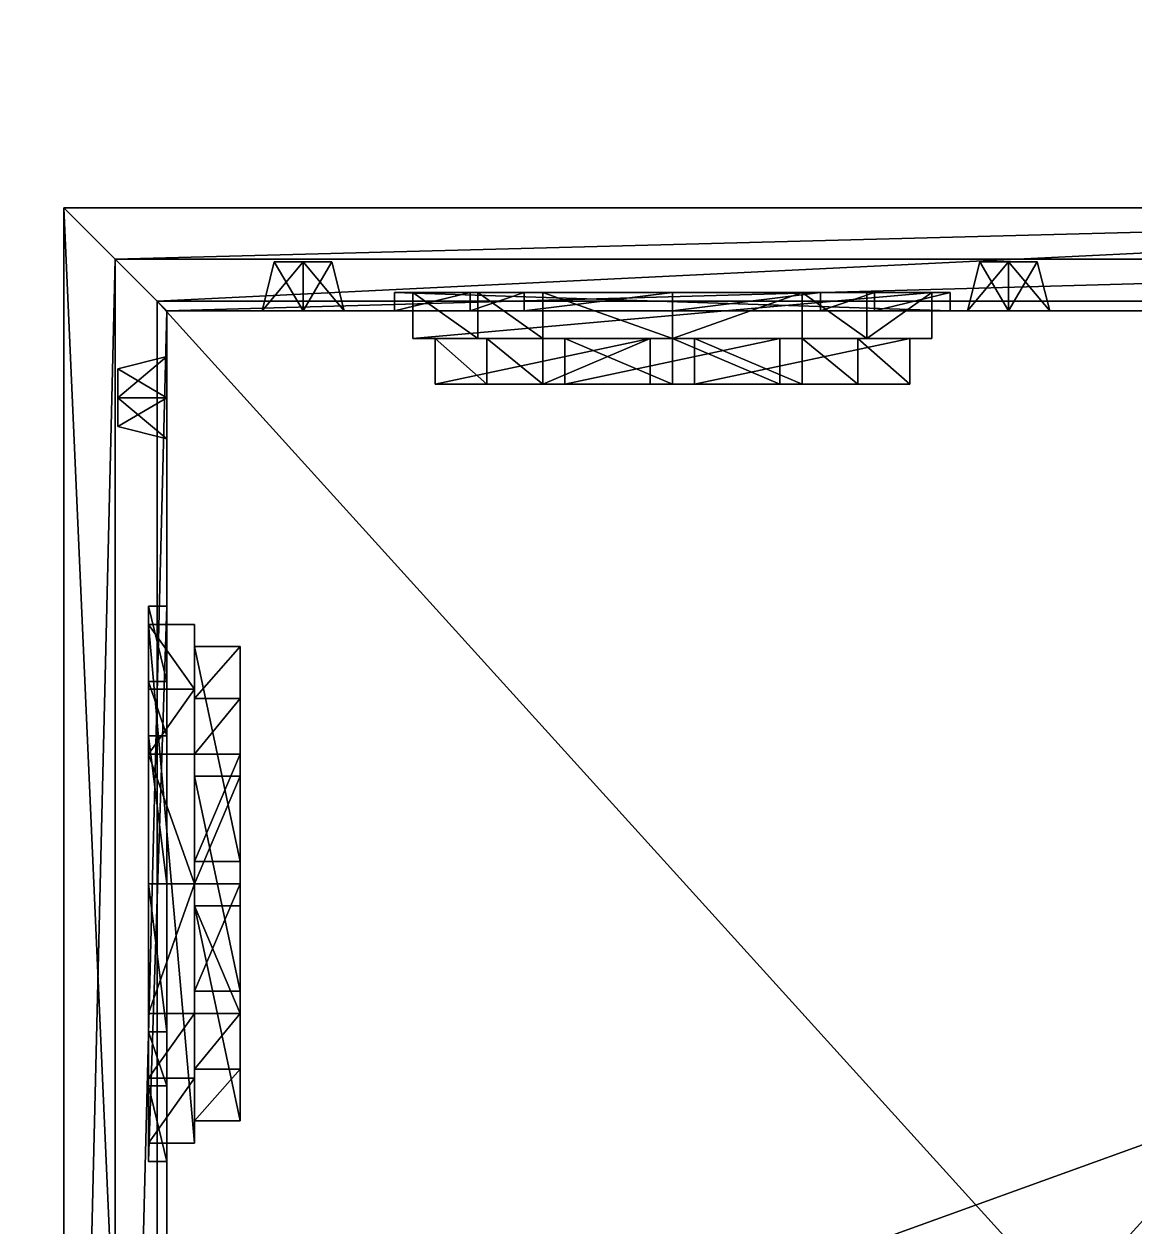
# Model space of a CAD drawing. Header units: metres. Extents: x -124 to 108, y 0 to 201.
# Drawn here: x 42.72 to 44.05, y 50.013 to 51.453 of the extents above; entities that cross this region are included whole.
import ezdxf

# ---------------------------------------------------------------- set-up
doc = ezdxf.new("R2010")
doc.units = ezdxf.units.M
doc.layers.get('0').update_dxf_attribs({"true_color": 0xff5454})

# ---------------------------------------------------------------- blocks, each defined once
blk = doc.blocks.new('embellishment_i')
for p, q in [((0.0492, 0.0984), (0.0492, 0.0837, 0.0587)), ((0, 0.0492), (0.0148, 0.0492, 0.0587)), ((0.0984, 0.0492), (0.0837, 0.0492, 0.0587)), ((0.0492, 0), (0.0492, 0.0148, 0.0587))]:
    blk.add_line(p, q)
at = {"color": 35, "true_color": 0x927150, "extrusion": (0, 0, -1)}
blk.add_circle((-0.0492, 0.0492), 0.0492, dxfattribs=at)
at = {"extrusion": (0, 3.11728e-16, -1)}
blk.add_circle((-0.0492, 0.0492, -0.0587), 0.0344, dxfattribs=at)
at = {"color": 35, "true_color": 0x927150}
mesh = blk.add_polyface(dxfattribs=at)
corners = [(0.0148, 0.0492, 0.0587), (0.0492, 0.0984), (0, 0.0492), (0.0492, 0.0837, 0.0587)]
mesh.append_faces([[corners[k] for k in face] for face in [(0, 1, 2), (1, 0, 3)]], dxfattribs={"vtx0": -1, "color": 35})
mesh = blk.add_polyface(dxfattribs=at)
corners = [(0.0492, 0.0837, 0.0587), (0.0984, 0.0492), (0.0492, 0.0984), (0.0837, 0.0492, 0.0587)]
mesh.append_faces([[corners[k] for k in face] for face in [(0, 1, 2), (1, 0, 3)]], dxfattribs={"vtx0": -1, "color": 35})
mesh = blk.add_polyface(dxfattribs=at)
corners = [(0.0492, 0.0148, 0.0587), (0.0492, 0.0837, 0.0587), (0.0148, 0.0492, 0.0587), (0.0837, 0.0492, 0.0587)]
mesh.append_faces([[corners[k] for k in face] for face in [(0, 1, 2), (1, 0, 3)]], dxfattribs={"vtx0": -1, "color": 35})
mesh = blk.add_polyface(dxfattribs=at)
corners = [(0.0492, 0.0148, 0.0587), (0, 0.0492), (0.0492, 0), (0.0148, 0.0492, 0.0587)]
mesh.append_faces([[corners[k] for k in face] for face in [(0, 1, 2), (1, 0, 3)]], dxfattribs={"vtx0": -1, "color": 35})
mesh = blk.add_polyface(dxfattribs=at)
corners = [(0.0837, 0.0492, 0.0587), (0.0492, 0), (0.0984, 0.0492), (0.0492, 0.0148, 0.0587)]
mesh.append_faces([[corners[k] for k in face] for face in [(0, 1, 2), (1, 0, 3)]], dxfattribs={"vtx0": -1, "color": 35})
blk = doc.blocks.new('window_i')
for p, q in [((0.3326, 1.5005, 0.0217), (0.1553, 1.3478, 0.0217)), ((0.3326, 1.5005), (0.1553, 1.3478)), ((0.5099, 1.3478, 0.0217), (0.3326, 1.5005, 0.0217)), ((0.5099, 1.3478), (0.3326, 1.5005)), ((0.3326, 1.5005), (0.3326, 1.5005, 0.0217)), ((0.1773, 1.3377, 0.0217), (0.3326, 1.4714, 0.0217)), ((0.1773, 1.3377, -0.0332), (0.3326, 1.4714, -0.0332)), ((0.3326, 1.4714, 0.0217), (0.4879, 1.3377, 0.0217)), ((0.3326, 1.4714, 0.0217), (0.3326, 1.4714, -0.0332)), ((0.3326, 1.4714, -0.0332), (0.4879, 1.3377, -0.0332)), ((0.3326, 1.4364, -0.0881), (0.2038, 1.3256, -0.0881)), ((0.3326, 1.4364, -0.0332), (0.2038, 1.3256, -0.0332)), ((0.4614, 1.3256, -0.0332), (0.3326, 1.4364, -0.0332)), ((0.3326, 1.4364, -0.0332), (0.3326, 1.4364, -0.0881)), ((0.4614, 1.3256, -0.0881), (0.3326, 1.4364, -0.0881)), ((0.1553, 1.3478, 0.0217), (0.1553, 1.1242, 0.0217)), ((0.1553, 1.3478), (0.1553, 1.1242)), ((0.1553, 1.3478), (0.1553, 1.3478, 0.0217)), ((0.5099, 1.1242, 0.0217), (0.5099, 1.3478, 0.0217)), ((0.5099, 1.1242), (0.5099, 1.3478)), ((0.5099, 1.3478), (0.5099, 1.3478, 0.0217)), ((0.1773, 1.3377, 0.0217), (0.1773, 1.1022, 0.0217)), ((0.1773, 1.3377, 0.0217), (0.1773, 1.3377, -0.0332)), ((0.1773, 1.3377, -0.0332), (0.1773, 1.1022, -0.0332)), ((0.2038, 1.3256, -0.0881), (0.2038, 1.1287, -0.0881)), ((0.2038, 1.3256, -0.0332), (0.2038, 1.1287, -0.0332)), ((0.2038, 1.3256, -0.0332), (0.2038, 1.3256, -0.0881)), ((0.4614, 1.3256, -0.0332), (0.4614, 1.3256, -0.0881)), ((0.4614, 1.1287, -0.0332), (0.4614, 1.3256, -0.0332)), ((0.4614, 1.1287, -0.0881), (0.4614, 1.3256, -0.0881)), ((0.4879, 1.1022, 0.0217), (0.4879, 1.3377, 0.0217)), ((0.4879, 1.3377, 0.0217), (0.4879, 1.3377, -0.0332)), ((0.4879, 1.1022, -0.0332), (0.4879, 1.3377, -0.0332)), ((0.0905, 1.1242), (0, 1.0337)), ((0.0905, 1.1242, 0.0217), (0, 1.0337, 0.0217)), ((0.0905, 1.1242), (0.0905, 1.1242, 0.0217)), ((0.1553, 1.1242), (0.0905, 1.1242)), ((0.1553, 1.1242, 0.0217), (0.0905, 1.1242, 0.0217)), ((0.1553, 1.1242), (0.1553, 1.1242, 0.0217)), ((0.2038, 1.1287, -0.0332), (0.4614, 1.1287, -0.0332)), ((0.2038, 1.1287, -0.0881), (0.4614, 1.1287, -0.0881)), ((0.2038, 1.1287, -0.0332), (0.2038, 1.1287, -0.0881)), ((0.4614, 1.1287, -0.0332), (0.4614, 1.1287, -0.0881)), ((0.5747, 1.1242, 0.0217), (0.5099, 1.1242, 0.0217)), ((0.5099, 1.1242), (0.5099, 1.1242, 0.0217)), ((0.5747, 1.1242), (0.5099, 1.1242)), ((0.6652, 1.0337, 0.0217), (0.5747, 1.1242, 0.0217)), ((0.5747, 1.1242), (0.5747, 1.1242, 0.0217)), ((0.6652, 1.0337), (0.5747, 1.1242)), ((0.0997, 1.1022, 0.0217), (0.022, 1.0246, 0.0217)), ((0.0997, 1.1022, -0.0332), (0.022, 1.0246, -0.0332)), ((0.1773, 1.1022, 0.0217), (0.0997, 1.1022, 0.0217)), ((0.1773, 1.1022, -0.0332), (0.0997, 1.1022, -0.0332)), ((0.0997, 1.1022, 0.0217), (0.0997, 1.1022, -0.0332)), ((0.1773, 1.1022, 0.0217), (0.1773, 1.1022, -0.0332)), ((0.5656, 1.1022, 0.0217), (0.4879, 1.1022, 0.0217)), ((0.4879, 1.1022, 0.0217), (0.4879, 1.1022, -0.0332)), ((0.5656, 1.1022, -0.0332), (0.4879, 1.1022, -0.0332)), ((0.5656, 1.1022, 0.0217), (0.6432, 1.0246, 0.0217)), ((0.5656, 1.1022, 0.0217), (0.5656, 1.1022, -0.0332)), ((0.5656, 1.1022, -0.0332), (0.6432, 1.0246, -0.0332)), ((0.1106, 1.0757, -0.0881), (0.0485, 1.0136, -0.0881)), ((0.1106, 1.0757, -0.0332), (0.0485, 1.0136, -0.0332)), ((0.1773, 1.0757, -0.0332), (0.1106, 1.0757, -0.0332)), ((0.1106, 1.0757, -0.0332), (0.1106, 1.0757, -0.0881)), ((0.1773, 1.0757, -0.0881), (0.1106, 1.0757, -0.0881)), ((0.1773, 1.0757, -0.0332), (0.1773, 1.0757, -0.0881)), ((0.3061, 1.0757, -0.0881), (0.1773, 1.0757, -0.0881)), ((0.3061, 1.0757, -0.0332), (0.1773, 1.0757, -0.0332)), ((0.3061, 0.1236, -0.0881), (0.3061, 1.0757, -0.0881)), ((0.3061, 1.0757, -0.0332), (0.3061, 1.0757, -0.0881)), ((0.3061, 0.1236, -0.0332), (0.3061, 1.0757, -0.0332)), ((0.3591, 1.0757, -0.0881), (0.3591, 0.1236, -0.0881)), ((0.3591, 1.0757, -0.0332), (0.3591, 1.0757, -0.0881)), ((0.4879, 1.0757, -0.0881), (0.3591, 1.0757, -0.0881)), ((0.4879, 1.0757, -0.0332), (0.3591, 1.0757, -0.0332)), ((0.5546, 1.0757, -0.0881), (0.4879, 1.0757, -0.0881)), ((0.4879, 1.0757, -0.0332), (0.4879, 1.0757, -0.0881)), ((0.5546, 1.0757, -0.0332), (0.4879, 1.0757, -0.0332)), ((0.6167, 1.0136, -0.0332), (0.5546, 1.0757, -0.0332)), ((0.5546, 1.0757, -0.0332), (0.5546, 1.0757, -0.0881)), ((0.6167, 1.0136, -0.0881), (0.5546, 1.0757, -0.0881)), ((0, 1.0337), (0, 1.0337, 0.0217)), ((0, 1.0337, 0.0217), (0, 0, 0.0217)), ((0, 1.0337), (0, 0)), ((0.022, 1.0246, 0.0217), (0.022, 0.0971, 0.0217)), ((0.022, 1.0246, 0.0217), (0.022, 1.0246, -0.0332)), ((0.022, 1.0246, -0.0332), (0.022, 0.0971, -0.0332)), ((0.6432, 0.0971, 0.0217), (0.6432, 1.0246, 0.0217)), ((0.6432, 1.0246, 0.0217), (0.6432, 1.0246, -0.0332)), ((0.6432, 0.0971, -0.0332), (0.6432, 1.0246, -0.0332)), ((0.6652, 0, 0.0217), (0.6652, 1.0337, 0.0217)), ((0.6652, 0), (0.6652, 1.0337)), ((0.6652, 1.0337), (0.6652, 1.0337, 0.0217)), ((0.0485, 1.0136, -0.0881), (0.0485, 0.1236, -0.0881)), ((0.0485, 1.0136, -0.0332), (0.0485, 1.0136, -0.0881)), ((0.0485, 1.0136, -0.0332), (0.0485, 0.1236, -0.0332)), ((0.6167, 1.0136, -0.0332), (0.6167, 1.0136, -0.0881)), ((0.6167, 0.1236, -0.0332), (0.6167, 1.0136, -0.0332)), ((0.6167, 0.1236, -0.0881), (0.6167, 1.0136, -0.0881)), ((0.0485, 0.1236, -0.0881), (0.3061, 0.1236, -0.0881)), ((0.0485, 0.1236, -0.0332), (0.3061, 0.1236, -0.0332)), ((0.0485, 0.1236, -0.0332), (0.0485, 0.1236, -0.0881)), ((0.3061, 0.1236, -0.0332), (0.3061, 0.1236, -0.0881)), ((0.3591, 0.1236, -0.0332), (0.3591, 0.1236, -0.0881)), ((0.3591, 0.1236, -0.0881), (0.6167, 0.1236, -0.0881)), ((0.3591, 0.1236, -0.0332), (0.6167, 0.1236, -0.0332)), ((0.6167, 0.1236, -0.0332), (0.6167, 0.1236, -0.0881)), ((0.022, 0.0971, 0.0217), (0.6432, 0.0971, 0.0217)), ((0.022, 0.0971, 0.0217), (0.022, 0.0971, -0.0332)), ((0.022, 0.0971, -0.0332), (0.6432, 0.0971, -0.0332)), ((0.6432, 0.0971, 0.0217), (0.6432, 0.0971, -0.0332)), ((0, 0, 0.0217), (0.6652, 0, 0.0217)), ((0, 0), (0, 0, 0.0217)), ((0, 0), (0.6652, 0)), ((0.6652, 0), (0.6652, 0, 0.0217))]:
    blk.add_line(p, q)
at = {"color": 29, "true_color": 0x423123}
blk.add_line((0.3591, 1.0757, -0.0332), (0.3591, 0.1236, -0.0332), dxfattribs=at)
at = {"color": 45, "true_color": 0xaa8f5f}
mesh = blk.add_polyface(dxfattribs=at)
corners = [(0, 0, 0.0217), (0.022, 0.0971, 0.0217), (0, 1.0337, 0.0217), (0.6652, 0, 0.0217), (0.6432, 0.0971, 0.0217), (0.6432, 1.0246, 0.0217), (0.4879, 1.1022, 0.0217), (0.5099, 1.1242, 0.0217), (0.4879, 1.3377, 0.0217), (0.5656, 1.1022, 0.0217), (0.5747, 1.1242, 0.0217), (0.6652, 1.0337, 0.0217), (0.022, 1.0246, 0.0217), (0.0905, 1.1242, 0.0217), (0.0997, 1.1022, 0.0217), (0.1553, 1.1242, 0.0217), (0.1773, 1.1022, 0.0217), (0.1553, 1.3478, 0.0217), (0.1773, 1.3377, 0.0217), (0.3326, 1.5005, 0.0217), (0.3326, 1.4714, 0.0217), (0.5099, 1.3478, 0.0217)]
mesh.append_faces([[corners[k] for k in face] for face in [(0, 1, 2), (1, 3, 4), (4, 3, 5), (6, 7, 8), (7, 9, 10), (10, 5, 11), (11, 5, 3), (2, 12, 13), (12, 2, 1), (13, 14, 15), (15, 16, 17), (17, 18, 19), (19, 8, 21), (21, 8, 7)]], dxfattribs={"vtx0": -1, "vtx1": -1, "color": 45})
mesh.append_faces([[corners[k] for k in face] for face in [(1, 0, 3), (7, 6, 9), (10, 9, 5), (13, 12, 14), (15, 14, 16), (17, 16, 18), (19, 18, 20), (19, 20, 8)]], dxfattribs={"vtx0": -1, "vtx2": -1, "color": 45})
mesh = blk.add_polyface(dxfattribs=at)
corners = [(0.1553, 1.3478, 0.0217), (0.3326, 1.5005), (0.1553, 1.3478), (0.3326, 1.5005, 0.0217)]
mesh.append_faces([[corners[k] for k in face] for face in [(0, 1, 2), (1, 0, 3)]], dxfattribs={"vtx0": -1, "color": 45})
mesh = blk.add_polyface(dxfattribs=at)
corners = [(0.3326, 1.5005, 0.0217), (0.5099, 1.3478), (0.3326, 1.5005), (0.5099, 1.3478, 0.0217)]
mesh.append_faces([[corners[k] for k in face] for face in [(0, 1, 2), (1, 0, 3)]], dxfattribs={"vtx0": -1, "color": 45})
at = {"color": 29, "true_color": 0x423123}
mesh = blk.add_polyface(dxfattribs=at)
corners = [(0.0485, 1.0136, -0.0332), (0.0997, 1.1022, -0.0332), (0.022, 1.0246, -0.0332), (0.1106, 1.0757, -0.0332), (0.1773, 1.1022, -0.0332), (0.1773, 1.0757, -0.0332), (0.3061, 1.0757, -0.0332), (0.2038, 1.1287, -0.0332), (0.1773, 1.3377, -0.0332), (0.4614, 1.1287, -0.0332), (0.3591, 1.0757, -0.0332), (0.3591, 0.1236, -0.0332), (0.4879, 1.0757, -0.0332), (0.4614, 1.3256, -0.0332), (0.022, 0.0971, -0.0332), (0.0485, 0.1236, -0.0332), (0.6432, 0.0971, -0.0332), (0.3061, 0.1236, -0.0332), (0.6167, 0.1236, -0.0332), (0.6167, 1.0136, -0.0332), (0.5546, 1.0757, -0.0332), (0.4879, 1.1022, -0.0332), (0.5656, 1.1022, -0.0332), (0.6432, 1.0246, -0.0332), (0.2038, 1.3256, -0.0332), (0.3326, 1.4714, -0.0332), (0.3326, 1.4364, -0.0332), (0.4879, 1.3377, -0.0332)]
mesh.append_faces([[corners[k] for k in face] for face in [(1, 3, 4), (4, 7, 8), (7, 6, 9), (10, 6, 11), (9, 12, 13), (14, 15, 2), (15, 16, 17), (17, 11, 6), (11, 16, 18), (18, 16, 19), (20, 21, 12), (21, 20, 22), (22, 19, 23), (23, 19, 16), (8, 24, 25), (24, 8, 7), (25, 13, 27), (27, 12, 21)]], dxfattribs={"vtx0": -1, "vtx1": -1, "color": 29})
mesh.append_faces([[corners[k] for k in face] for face in [(4, 6, 7), (9, 6, 10), (17, 16, 11), (27, 13, 12)]], dxfattribs={"vtx0": -1, "vtx1": -1, "vtx2": -1, "color": 29})
mesh.append_faces([[corners[k] for k in face] for face in [(0, 1, 2), (1, 0, 3), (4, 3, 5), (4, 5, 6), (9, 10, 12), (15, 14, 16), (2, 15, 0), (22, 20, 19), (25, 24, 26), (25, 26, 13)]], dxfattribs={"vtx0": -1, "vtx2": -1, "color": 29})
at = {"color": 45, "true_color": 0xaa8f5f}
mesh = blk.add_polyface(dxfattribs=at)
corners = [(0.3326, 1.4714, -0.0332), (0.1773, 1.3377, 0.0217), (0.1773, 1.3377, -0.0332), (0.3326, 1.4714, 0.0217)]
mesh.append_faces([[corners[k] for k in face] for face in [(0, 1, 2), (1, 0, 3)]], dxfattribs={"vtx0": -1, "color": 45})
mesh = blk.add_polyface(dxfattribs=at)
corners = [(0.4879, 1.3377, 0.0217), (0.3326, 1.4714, -0.0332), (0.4879, 1.3377, -0.0332), (0.3326, 1.4714, 0.0217)]
mesh.append_faces([[corners[k] for k in face] for face in [(0, 1, 2), (1, 0, 3)]], dxfattribs={"vtx0": -1, "color": 45})
at = {"color": 28, "true_color": 0x130f0a}
mesh = blk.add_polyface(dxfattribs=at)
corners = [(0.4614, 1.1287, -0.0881), (0.2038, 1.3256, -0.0881), (0.2038, 1.1287, -0.0881), (0.3326, 1.4364, -0.0881), (0.4614, 1.3256, -0.0881)]
mesh.append_faces([[corners[k] for k in face] for face in [(0, 1, 2), (3, 0, 4)]], dxfattribs={"vtx0": -1, "color": 28})
mesh.append_faces([[corners[k] for k in face] for face in [(1, 0, 3)]], dxfattribs={"vtx0": -1, "vtx1": -1, "color": 28})
at = {"color": 29, "true_color": 0x423123}
mesh = blk.add_polyface(dxfattribs=at)
corners = [(0.3326, 1.4364, -0.0332), (0.2038, 1.3256, -0.0881), (0.3326, 1.4364, -0.0881), (0.2038, 1.3256, -0.0332)]
mesh.append_faces([[corners[k] for k in face] for face in [(0, 1, 2), (1, 0, 3)]], dxfattribs={"vtx0": -1, "color": 29})
mesh = blk.add_polyface(dxfattribs=at)
corners = [(0.4614, 1.3256, -0.0332), (0.3326, 1.4364, -0.0881), (0.4614, 1.3256, -0.0881), (0.3326, 1.4364, -0.0332)]
mesh.append_faces([[corners[k] for k in face] for face in [(0, 1, 2), (1, 0, 3)]], dxfattribs={"vtx0": -1, "color": 29})
at = {"color": 45, "true_color": 0xaa8f5f}
mesh = blk.add_polyface(dxfattribs=at)
corners = [(0.1553, 1.3478, 0.0217), (0.1553, 1.1242), (0.1553, 1.1242, 0.0217), (0.1553, 1.3478)]
mesh.append_faces([[corners[k] for k in face] for face in [(0, 1, 2), (1, 0, 3)]], dxfattribs={"vtx0": -1, "color": 45})
mesh = blk.add_polyface(dxfattribs=at)
corners = [(0.5099, 1.3478), (0.5099, 1.1242, 0.0217), (0.5099, 1.1242), (0.5099, 1.3478, 0.0217)]
mesh.append_faces([[corners[k] for k in face] for face in [(0, 1, 2), (1, 0, 3)]], dxfattribs={"vtx0": -1, "color": 45})
mesh = blk.add_polyface(dxfattribs=at)
corners = [(0.1773, 1.3377, -0.0332), (0.1773, 1.1022, 0.0217), (0.1773, 1.1022, -0.0332), (0.1773, 1.3377, 0.0217)]
mesh.append_faces([[corners[k] for k in face] for face in [(0, 1, 2), (1, 0, 3)]], dxfattribs={"vtx0": -1, "color": 45})
at = {"color": 29, "true_color": 0x423123}
mesh = blk.add_polyface(dxfattribs=at)
corners = [(0.2038, 1.3256, -0.0881), (0.2038, 1.1287, -0.0332), (0.2038, 1.1287, -0.0881), (0.2038, 1.3256, -0.0332)]
mesh.append_faces([[corners[k] for k in face] for face in [(0, 1, 2), (1, 0, 3)]], dxfattribs={"vtx0": -1, "color": 29})
mesh = blk.add_polyface(dxfattribs=at)
corners = [(0.4614, 1.3256, -0.0332), (0.4614, 1.1287, -0.0881), (0.4614, 1.1287, -0.0332), (0.4614, 1.3256, -0.0881)]
mesh.append_faces([[corners[k] for k in face] for face in [(0, 1, 2), (1, 0, 3)]], dxfattribs={"vtx0": -1, "color": 29})
at = {"color": 45, "true_color": 0xaa8f5f}
mesh = blk.add_polyface(dxfattribs=at)
corners = [(0.4879, 1.3377, 0.0217), (0.4879, 1.1022, -0.0332), (0.4879, 1.1022, 0.0217), (0.4879, 1.3377, -0.0332)]
mesh.append_faces([[corners[k] for k in face] for face in [(0, 1, 2), (1, 0, 3)]], dxfattribs={"vtx0": -1, "color": 45})
mesh = blk.add_polyface(dxfattribs=at)
corners = [(0, 1.0337, 0.0217), (0.0905, 1.1242), (0, 1.0337), (0.0905, 1.1242, 0.0217)]
mesh.append_faces([[corners[k] for k in face] for face in [(0, 1, 2), (1, 0, 3)]], dxfattribs={"vtx0": -1, "color": 45})
mesh = blk.add_polyface(dxfattribs=at)
corners = [(0.0905, 1.1242, 0.0217), (0.1553, 1.1242), (0.0905, 1.1242), (0.1553, 1.1242, 0.0217)]
mesh.append_faces([[corners[k] for k in face] for face in [(0, 1, 2), (1, 0, 3)]], dxfattribs={"vtx0": -1, "color": 45})
at = {"color": 29, "true_color": 0x423123}
mesh = blk.add_polyface(dxfattribs=at)
corners = [(0.2038, 1.1287, -0.0332), (0.4614, 1.1287, -0.0881), (0.2038, 1.1287, -0.0881), (0.4614, 1.1287, -0.0332)]
mesh.append_faces([[corners[k] for k in face] for face in [(0, 1, 2), (1, 0, 3)]], dxfattribs={"vtx0": -1, "color": 29})
at = {"color": 45, "true_color": 0xaa8f5f}
mesh = blk.add_polyface(dxfattribs=at)
corners = [(0.5099, 1.1242, 0.0217), (0.5747, 1.1242), (0.5099, 1.1242), (0.5747, 1.1242, 0.0217)]
mesh.append_faces([[corners[k] for k in face] for face in [(0, 1, 2), (1, 0, 3)]], dxfattribs={"vtx0": -1, "color": 45})
mesh = blk.add_polyface(dxfattribs=at)
corners = [(0.5747, 1.1242, 0.0217), (0.6652, 1.0337), (0.5747, 1.1242), (0.6652, 1.0337, 0.0217)]
mesh.append_faces([[corners[k] for k in face] for face in [(0, 1, 2), (1, 0, 3)]], dxfattribs={"vtx0": -1, "color": 45})
mesh = blk.add_polyface(dxfattribs=at)
corners = [(0.0997, 1.1022, -0.0332), (0.022, 1.0246, 0.0217), (0.022, 1.0246, -0.0332), (0.0997, 1.1022, 0.0217)]
mesh.append_faces([[corners[k] for k in face] for face in [(0, 1, 2), (1, 0, 3)]], dxfattribs={"vtx0": -1, "color": 45})
mesh = blk.add_polyface(dxfattribs=at)
corners = [(0.1773, 1.1022, 0.0217), (0.0997, 1.1022, -0.0332), (0.1773, 1.1022, -0.0332), (0.0997, 1.1022, 0.0217)]
mesh.append_faces([[corners[k] for k in face] for face in [(0, 1, 2), (1, 0, 3)]], dxfattribs={"vtx0": -1, "color": 45})
mesh = blk.add_polyface(dxfattribs=at)
corners = [(0.5656, 1.1022, 0.0217), (0.4879, 1.1022, -0.0332), (0.5656, 1.1022, -0.0332), (0.4879, 1.1022, 0.0217)]
mesh.append_faces([[corners[k] for k in face] for face in [(0, 1, 2), (1, 0, 3)]], dxfattribs={"vtx0": -1, "color": 45})
mesh = blk.add_polyface(dxfattribs=at)
corners = [(0.6432, 1.0246, 0.0217), (0.5656, 1.1022, -0.0332), (0.6432, 1.0246, -0.0332), (0.5656, 1.1022, 0.0217)]
mesh.append_faces([[corners[k] for k in face] for face in [(0, 1, 2), (1, 0, 3)]], dxfattribs={"vtx0": -1, "color": 45})
at = {"color": 28, "true_color": 0x130f0a}
mesh = blk.add_polyface(dxfattribs=at)
corners = [(0.3061, 0.1236, -0.0881), (0.0485, 1.0136, -0.0881), (0.0485, 0.1236, -0.0881), (0.1106, 1.0757, -0.0881), (0.1773, 1.0757, -0.0881), (0.3061, 1.0757, -0.0881)]
mesh.append_faces([[corners[k] for k in face] for face in [(0, 1, 2), (4, 0, 5)]], dxfattribs={"vtx0": -1, "color": 28})
mesh.append_faces([[corners[k] for k in face] for face in [(1, 0, 3), (3, 0, 4)]], dxfattribs={"vtx0": -1, "vtx1": -1, "color": 28})
at = {"color": 29, "true_color": 0x423123}
mesh = blk.add_polyface(dxfattribs=at)
corners = [(0.1106, 1.0757, -0.0332), (0.0485, 1.0136, -0.0881), (0.1106, 1.0757, -0.0881), (0.0485, 1.0136, -0.0332)]
mesh.append_faces([[corners[k] for k in face] for face in [(0, 1, 2), (1, 0, 3)]], dxfattribs={"vtx0": -1, "color": 29})
mesh = blk.add_polyface(dxfattribs=at)
corners = [(0.1773, 1.0757, -0.0332), (0.1106, 1.0757, -0.0881), (0.1773, 1.0757, -0.0881), (0.1106, 1.0757, -0.0332)]
mesh.append_faces([[corners[k] for k in face] for face in [(0, 1, 2), (1, 0, 3)]], dxfattribs={"vtx0": -1, "color": 29})
mesh = blk.add_polyface(dxfattribs=at)
corners = [(0.3061, 1.0757, -0.0332), (0.1773, 1.0757, -0.0881), (0.3061, 1.0757, -0.0881), (0.1773, 1.0757, -0.0332)]
mesh.append_faces([[corners[k] for k in face] for face in [(0, 1, 2), (1, 0, 3)]], dxfattribs={"vtx0": -1, "color": 29})
mesh = blk.add_polyface(dxfattribs=at)
corners = [(0.3061, 1.0757, -0.0332), (0.3061, 0.1236, -0.0881), (0.3061, 0.1236, -0.0332), (0.3061, 1.0757, -0.0881)]
mesh.append_faces([[corners[k] for k in face] for face in [(0, 1, 2), (1, 0, 3)]], dxfattribs={"vtx0": -1, "color": 29})
mesh = blk.add_polyface(dxfattribs=at)
corners = [(0.3591, 1.0757, -0.0881), (0.3591, 0.1236, -0.0332), (0.3591, 0.1236, -0.0881), (0.3591, 1.0757, -0.0332)]
mesh.append_faces([[corners[k] for k in face] for face in [(0, 1, 2), (1, 0, 3)]], dxfattribs={"vtx0": -1, "color": 29})
at = {"color": 28, "true_color": 0x130f0a}
mesh = blk.add_polyface(dxfattribs=at)
corners = [(0.6167, 0.1236, -0.0881), (0.3591, 1.0757, -0.0881), (0.3591, 0.1236, -0.0881), (0.4879, 1.0757, -0.0881), (0.5546, 1.0757, -0.0881), (0.6167, 1.0136, -0.0881)]
mesh.append_faces([[corners[k] for k in face] for face in [(0, 1, 2), (4, 0, 5)]], dxfattribs={"vtx0": -1, "color": 28})
mesh.append_faces([[corners[k] for k in face] for face in [(1, 0, 3), (3, 0, 4)]], dxfattribs={"vtx0": -1, "vtx1": -1, "color": 28})
at = {"color": 29, "true_color": 0x423123}
mesh = blk.add_polyface(dxfattribs=at)
corners = [(0.4879, 1.0757, -0.0881), (0.3591, 1.0757, -0.0332), (0.3591, 1.0757, -0.0881), (0.4879, 1.0757, -0.0332)]
mesh.append_faces([[corners[k] for k in face] for face in [(0, 1, 2), (1, 0, 3)]], dxfattribs={"vtx0": -1, "color": 29})
mesh = blk.add_polyface(dxfattribs=at)
corners = [(0.5546, 1.0757, -0.0332), (0.4879, 1.0757, -0.0881), (0.5546, 1.0757, -0.0881), (0.4879, 1.0757, -0.0332)]
mesh.append_faces([[corners[k] for k in face] for face in [(0, 1, 2), (1, 0, 3)]], dxfattribs={"vtx0": -1, "color": 29})
mesh = blk.add_polyface(dxfattribs=at)
corners = [(0.6167, 1.0136, -0.0332), (0.5546, 1.0757, -0.0881), (0.6167, 1.0136, -0.0881), (0.5546, 1.0757, -0.0332)]
mesh.append_faces([[corners[k] for k in face] for face in [(0, 1, 2), (1, 0, 3)]], dxfattribs={"vtx0": -1, "color": 29})
at = {"color": 45, "true_color": 0xaa8f5f}
mesh = blk.add_polyface(dxfattribs=at)
corners = [(0, 1.0337, 0.0217), (0, 0), (0, 0, 0.0217), (0, 1.0337)]
mesh.append_faces([[corners[k] for k in face] for face in [(0, 1, 2), (1, 0, 3)]], dxfattribs={"vtx0": -1, "color": 45})
mesh = blk.add_polyface(dxfattribs=at)
corners = [(0.022, 1.0246, -0.0332), (0.022, 0.0971, 0.0217), (0.022, 0.0971, -0.0332), (0.022, 1.0246, 0.0217)]
mesh.append_faces([[corners[k] for k in face] for face in [(0, 1, 2), (1, 0, 3)]], dxfattribs={"vtx0": -1, "color": 45})
mesh = blk.add_polyface(dxfattribs=at)
corners = [(0.6432, 1.0246, 0.0217), (0.6432, 0.0971, -0.0332), (0.6432, 0.0971, 0.0217), (0.6432, 1.0246, -0.0332)]
mesh.append_faces([[corners[k] for k in face] for face in [(0, 1, 2), (1, 0, 3)]], dxfattribs={"vtx0": -1, "color": 45})
mesh = blk.add_polyface(dxfattribs=at)
corners = [(0.6652, 1.0337), (0.6652, 0, 0.0217), (0.6652, 0), (0.6652, 1.0337, 0.0217)]
mesh.append_faces([[corners[k] for k in face] for face in [(0, 1, 2), (1, 0, 3)]], dxfattribs={"vtx0": -1, "color": 45})
at = {"color": 29, "true_color": 0x423123}
mesh = blk.add_polyface(dxfattribs=at)
corners = [(0.0485, 1.0136, -0.0881), (0.0485, 0.1236, -0.0332), (0.0485, 0.1236, -0.0881), (0.0485, 1.0136, -0.0332)]
mesh.append_faces([[corners[k] for k in face] for face in [(0, 1, 2), (1, 0, 3)]], dxfattribs={"vtx0": -1, "color": 29})
mesh = blk.add_polyface(dxfattribs=at)
corners = [(0.6167, 1.0136, -0.0332), (0.6167, 0.1236, -0.0881), (0.6167, 0.1236, -0.0332), (0.6167, 1.0136, -0.0881)]
mesh.append_faces([[corners[k] for k in face] for face in [(0, 1, 2), (1, 0, 3)]], dxfattribs={"vtx0": -1, "color": 29})
mesh = blk.add_polyface(dxfattribs=at)
corners = [(0.0485, 0.1236, -0.0332), (0.3061, 0.1236, -0.0881), (0.0485, 0.1236, -0.0881), (0.3061, 0.1236, -0.0332)]
mesh.append_faces([[corners[k] for k in face] for face in [(0, 1, 2), (1, 0, 3)]], dxfattribs={"vtx0": -1, "color": 29})
mesh = blk.add_polyface(dxfattribs=at)
corners = [(0.3591, 0.1236, -0.0332), (0.6167, 0.1236, -0.0881), (0.3591, 0.1236, -0.0881), (0.6167, 0.1236, -0.0332)]
mesh.append_faces([[corners[k] for k in face] for face in [(0, 1, 2), (1, 0, 3)]], dxfattribs={"vtx0": -1, "color": 29})
at = {"color": 45, "true_color": 0xaa8f5f}
mesh = blk.add_polyface(dxfattribs=at)
corners = [(0.022, 0.0971, 0.0217), (0.6432, 0.0971, -0.0332), (0.022, 0.0971, -0.0332), (0.6432, 0.0971, 0.0217)]
mesh.append_faces([[corners[k] for k in face] for face in [(0, 1, 2), (1, 0, 3)]], dxfattribs={"vtx0": -1, "color": 45})
mesh = blk.add_polyface(dxfattribs=at)
corners = [(0.6652, 0, 0.0217), (0, 0), (0.6652, 0), (0, 0, 0.0217)]
mesh.append_faces([[corners[k] for k in face] for face in [(0, 1, 2), (1, 0, 3)]], dxfattribs={"vtx0": -1, "color": 45})
blk = doc.blocks.new('roof_element_ii')
at = {"color": 35, "true_color": 0x927150}
for p, q in [((0, 2.6278, 1.8177), (0, 0, 1.8177)), ((0, 2.6278, 1.8939), (0, 2.6278, 1.8177)), ((0, 2.6278, 1.8939), (0, 0, 1.8939)), ((2.4008, 2.6278, 1.8939), (0, 2.6278, 1.8939)), ((2.4008, 2.6278, 1.8177), (0, 2.6278, 1.8177)), ((0.0616, 2.5662, 1.7179), (0.0616, 0.0616, 1.7179)), ((0.0616, 2.5662, 1.8177), (0.0616, 0.0616, 1.8177)), ((0.0616, 2.5662, 1.8177), (0.0616, 2.5662, 1.7179)), ((2.3392, 2.5662, 1.7179), (0.0616, 2.5662, 1.7179)), ((2.3392, 2.5662, 1.8177), (0.0616, 2.5662, 1.8177)), ((0.1118, 2.516, 1.8939), (0.1118, 0.1118, 1.8939)), ((0.1118, 2.516, 1.8304), (0.1118, 0.1118, 1.8304)), ((2.289, 2.516, 1.8939), (0.1118, 2.516, 1.8939)), ((0.1118, 2.516, 1.8939), (0.1118, 2.516, 1.8304)), ((2.289, 2.516, 1.8304), (0.1118, 2.516, 1.8304)), ((0.1233, 2.5045, 1.7179), (0.1233, 0.1233, 1.7179)), ((2.2775, 2.5045, 1.7179), (0.1233, 2.5045, 1.7179))]:
    blk.add_line(p, q, dxfattribs=at)
for p, q in [((0.1233, 2.5045), (0.1233, 2.5045, 1.7179)), ((0.1233, 0.1233), (0.1233, 2.5045)), ((0.1233, 2.5045), (2.2775, 2.5045))]:
    blk.add_line(p, q)
at = {"extrusion": (0, 1, 0)}
for p in [(-0.3358, 1.5577, 2.5045), (-1.1804, 1.5577, 2.5045)]:
    blk.add_blockref('embellishment_i', p, dxfattribs=at)
at = {"extrusion": (1.11022e-16, 1, -9.86076e-32), "rotation": 360}
blk.add_blockref('window_i', (-1.0613, 0.208, 2.5045), dxfattribs=at)
at = {"extrusion": (-1, -1.24407e-17, 7.70005e-18)}
blk.add_blockref('embellishment_i', (-2.4495, 1.5586, -0.1233), dxfattribs=at)
at = {"extrusion": (-1, 1.11022e-16, 7.70005e-18), "rotation": 360}
blk.add_blockref('window_i', (-2.1508, 0.208, -0.1233), dxfattribs=at)
at = {"color": 35, "true_color": 0x927150}
mesh = blk.add_polyface(dxfattribs=at)
corners = [(0, 2.6278, 1.8939), (0, 0, 1.8177), (0, 0, 1.8939), (0, 2.6278, 1.8177)]
mesh.append_faces([[corners[k] for k in face] for face in [(0, 1, 2), (1, 0, 3)]], dxfattribs={"vtx0": -1, "color": 35})
mesh = blk.add_polyface(dxfattribs=at)
corners = [(0, 2.6278, 1.8939), (2.4008, 2.6278, 1.8177), (0, 2.6278, 1.8177), (2.4008, 2.6278, 1.8939)]
mesh.append_faces([[corners[k] for k in face] for face in [(0, 1, 2), (1, 0, 3)]], dxfattribs={"vtx0": -1, "color": 35})
mesh = blk.add_polyface(dxfattribs=at)
corners = [(0, 2.6278, 1.8177), (0.0616, 2.5662, 1.8177), (0, 0, 1.8177), (2.4008, 2.6278, 1.8177), (2.3392, 2.5662, 1.8177), (2.3392, 0.0616, 1.8177), (0.0616, 0.0616, 1.8177), (2.4008, 0, 1.8177)]
mesh.append_faces([[corners[k] for k in face] for face in [(0, 1, 2), (1, 3, 4), (4, 3, 5), (2, 6, 7), (6, 2, 1), (7, 5, 3)]], dxfattribs={"vtx0": -1, "vtx1": -1, "color": 35})
mesh.append_faces([[corners[k] for k in face] for face in [(1, 0, 3), (7, 6, 5)]], dxfattribs={"vtx0": -1, "vtx2": -1, "color": 35})
mesh = blk.add_polyface(dxfattribs=at)
corners = [(0, 0, 1.8939), (0.1118, 0.1118, 1.8939), (0, 2.6278, 1.8939), (2.4008, 0, 1.8939), (2.289, 0.1118, 1.8939), (2.289, 2.516, 1.8939), (0.1118, 2.516, 1.8939), (2.4008, 2.6278, 1.8939)]
mesh.append_faces([[corners[k] for k in face] for face in [(0, 1, 2), (1, 3, 4), (4, 3, 5), (2, 6, 7), (6, 2, 1), (7, 5, 3)]], dxfattribs={"vtx0": -1, "vtx1": -1, "color": 35})
mesh.append_faces([[corners[k] for k in face] for face in [(1, 0, 3), (7, 6, 5)]], dxfattribs={"vtx0": -1, "vtx2": -1, "color": 35})
mesh = blk.add_polyface(dxfattribs=at)
corners = [(0.0616, 2.5662, 1.8177), (2.3392, 2.5662, 1.7179), (0.0616, 2.5662, 1.7179), (2.3392, 2.5662, 1.8177)]
mesh.append_faces([[corners[k] for k in face] for face in [(0, 1, 2), (1, 0, 3)]], dxfattribs={"vtx0": -1, "color": 35})
mesh = blk.add_polyface(dxfattribs=at)
corners = [(0.0616, 2.5662, 1.8177), (0.0616, 0.0616, 1.7179), (0.0616, 0.0616, 1.8177), (0.0616, 2.5662, 1.7179)]
mesh.append_faces([[corners[k] for k in face] for face in [(0, 1, 2), (1, 0, 3)]], dxfattribs={"vtx0": -1, "color": 35})
mesh = blk.add_polyface(dxfattribs=at)
corners = [(0.0616, 2.5662, 1.7179), (0.1233, 2.5045, 1.7179), (0.0616, 0.0616, 1.7179), (2.3392, 2.5662, 1.7179), (2.2775, 2.5045, 1.7179), (2.2775, 0.1233, 1.7179), (0.1233, 0.1233, 1.7179), (2.3392, 0.0616, 1.7179)]
mesh.append_faces([[corners[k] for k in face] for face in [(0, 1, 2), (1, 3, 4), (4, 3, 5), (2, 6, 7), (6, 2, 1), (7, 5, 3)]], dxfattribs={"vtx0": -1, "vtx1": -1, "color": 35})
mesh.append_faces([[corners[k] for k in face] for face in [(1, 0, 3), (7, 6, 5)]], dxfattribs={"vtx0": -1, "vtx2": -1, "color": 35})
mesh = blk.add_polyface(dxfattribs=at)
corners = [(0.1118, 2.516, 1.8304), (0.1118, 0.1118, 1.8939), (0.1118, 0.1118, 1.8304), (0.1118, 2.516, 1.8939)]
mesh.append_faces([[corners[k] for k in face] for face in [(0, 1, 2), (1, 0, 3)]], dxfattribs={"vtx0": -1, "color": 35})
at = {"color": 45, "true_color": 0xaa8f5f}
mesh = blk.add_polyface(dxfattribs=at)
corners = [(2.289, 0.1118, 1.8304), (0.1118, 2.516, 1.8304), (0.1118, 0.1118, 1.8304), (2.289, 2.516, 1.8304)]
mesh.append_faces([[corners[k] for k in face] for face in [(0, 1, 2), (1, 0, 3)]], dxfattribs={"vtx0": -1, "color": 45})
at = {"color": 35, "true_color": 0x927150}
mesh = blk.add_polyface(dxfattribs=at)
corners = [(2.289, 2.516, 1.8939), (0.1118, 2.516, 1.8304), (2.289, 2.516, 1.8304), (0.1118, 2.516, 1.8939)]
mesh.append_faces([[corners[k] for k in face] for face in [(0, 1, 2), (1, 0, 3)]], dxfattribs={"vtx0": -1, "color": 35})
at = {"color": 253, "true_color": 0xc0ab91}
mesh = blk.add_polyface(dxfattribs=at)
corners = [(2.2775, 2.5045), (0.1233, 0.1233), (0.1233, 2.5045), (2.2775, 0.1233)]
mesh.append_faces([[corners[k] for k in face] for face in [(0, 1, 2), (1, 0, 3)]], dxfattribs={"vtx0": -1, "color": 253})
mesh = blk.add_polyface(dxfattribs=at)
corners = [(0.7287, 2.5045, 1.7085), (1.1312, 2.5045, 1.5577), (0.906, 2.5045, 1.5558), (1.082, 2.5045, 1.6069), (1.1312, 2.5045, 1.6561), (2.0901, 2.5045, 1.6536), (2.2775, 2.5045), (2.0901, 2.5045), (2.1916, 2.5045, 1.5577), (2.1424, 2.5045, 1.6069), (2.1916, 2.5045, 1.6561), (2.0901, 2.5045, 1.7179), (0.1233, 2.5045), (0.396, 2.5045, 0.208), (1.3123, 2.5045), (0.1233, 2.5045, 1.7179), (0.396, 2.5045, 1.2417), (0.4866, 2.5045, 1.3323), (0.2866, 2.5045, 1.5577), (0.5513, 2.5045, 1.3323), (0.5513, 2.5045, 1.5558), (0.2374, 2.5045, 1.6069), (0.2866, 2.5045, 1.6561), (1.3123, 2.5045, 1.7179), (2.2408, 2.5045, 1.6069), (2.2775, 2.5045, 1.7179), (1.0613, 2.5045, 0.208), (1.3123, 2.5045, 1.6536), (1.0613, 2.5045, 1.2417), (0.9707, 2.5045, 1.3323), (1.1804, 2.5045, 1.6069), (0.3358, 2.5045, 1.6069), (0.906, 2.5045, 1.3323)]
mesh.append_faces([[corners[k] for k in face] for face in [(5, 6, 7), (2, 29, 32)]], dxfattribs={"vtx0": -1, "color": 253})
mesh.append_faces([[corners[k] for k in face] for face in [(0, 1, 2), (1, 0, 3), (3, 0, 4), (8, 5, 9), (9, 5, 10), (12, 13, 14), (13, 15, 16), (16, 15, 17), (17, 18, 19), (19, 18, 20), (18, 15, 21), (21, 15, 22), (23, 15, 11), (6, 24, 25), (24, 6, 8), (25, 11, 15), (14, 26, 27), (26, 14, 13), (27, 4, 23)]], dxfattribs={"vtx0": -1, "vtx1": -1, "color": 253})
mesh.append_faces([[corners[k] for k in face] for face in [(6, 5, 8), (17, 15, 18), (22, 15, 0), (0, 15, 23), (25, 10, 11), (27, 29, 1), (1, 29, 2), (23, 4, 0)]], dxfattribs={"vtx0": -1, "vtx1": -1, "vtx2": -1, "color": 253})
mesh.append_faces([[corners[k] for k in face] for face in [(10, 5, 11), (13, 12, 15), (25, 24, 10), (27, 26, 28), (27, 28, 29), (27, 1, 30), (27, 30, 4), (18, 0, 20), (0, 18, 31), (0, 31, 22)]], dxfattribs={"vtx0": -1, "vtx2": -1, "color": 253})
mesh = blk.add_polyface(dxfattribs=at)
corners = [(0.1233, 0.1233, 1.7179), (0.1233, 0.2143, 1.6078), (0.1233, 0.1233), (0.1233, 0.2636, 1.657), (0.1233, 0.8403, 1.7085), (0.1233, 2.5045, 1.7179), (0.1233, 0.3128, 1.6078), (0.1233, 0.663, 1.5558), (0.1233, 0.5077, 1.2417), (0.1233, 0.5982, 1.3323), (0.1233, 1.8182, 1.7085), (0.1233, 1.3288, 1.657), (0.1233, 1.0176, 1.5558), (0.1233, 1.2796, 1.6078), (0.1233, 1.0176, 1.3323), (0.1233, 1.0824, 1.3323), (0.1233, 1.1729, 1.2417), (0.1233, 1.1729, 0.208), (0.1233, 1.378, 1.6078), (0.1233, 1.6409, 1.5558), (0.1233, 1.4856, 1.2417), (0.1233, 1.5761, 1.3323), (0.1233, 1.9955, 1.5558), (0.1233, 2.4003, 1.657), (0.1233, 1.9955, 1.3323), (0.1233, 2.0603, 1.3323), (0.1233, 2.3511, 1.6078), (0.1233, 2.1508, 1.2417), (0.1233, 2.1508, 0.208), (0.1233, 2.4495, 1.6078), (0.1233, 0.5077, 0.208), (0.1233, 2.5045), (0.1233, 0.2636, 1.5586), (0.1233, 1.4856, 0.208), (0.1233, 1.3288, 1.5586), (0.1233, 2.4003, 1.5586), (0.1233, 1.6409, 1.3323), (0.1233, 0.663, 1.3323)]
mesh.append_faces([[corners[k] for k in face] for face in [(0, 1, 2), (1, 0, 3), (3, 4, 6), (8, 7, 9), (4, 11, 12), (12, 13, 14), (14, 13, 15), (15, 13, 16), (16, 13, 17), (11, 10, 18), (20, 19, 21), (10, 5, 22), (22, 23, 24), (24, 23, 25), (25, 26, 27), (27, 26, 28), (23, 5, 29), (2, 30, 31), (30, 6, 8), (33, 18, 20), (31, 29, 5)]], dxfattribs={"vtx0": -1, "vtx1": -1, "color": 253})
mesh.append_faces([[corners[k] for k in face] for face in [(3, 0, 4), (6, 7, 8), (4, 5, 10), (4, 10, 11), (18, 19, 20), (22, 5, 23), (30, 2, 1), (31, 17, 33), (33, 17, 13), (31, 28, 26)]], dxfattribs={"vtx0": -1, "vtx1": -1, "vtx2": -1, "color": 253})
mesh.append_faces([[corners[k] for k in face] for face in [(4, 0, 5), (6, 4, 7), (12, 11, 13), (18, 10, 19), (25, 23, 26), (30, 1, 32), (30, 32, 6), (31, 30, 17), (33, 13, 34), (33, 34, 18), (31, 33, 28), (31, 26, 35), (31, 35, 29)]], dxfattribs={"vtx0": -1, "vtx2": -1, "color": 253})
mesh.append_faces([[corners[k] for k in face] for face in [(36, 21, 19), (37, 9, 7)]], dxfattribs={"vtx1": -1, "color": 253})
blk = doc.blocks.new('Component_1')
blk.add_blockref('roof_element_ii', (42.7678, 48.6057, 13.2509))
mesh = blk.add_polyface()
corners = [(98.8638, 30.9094), (89.7246, 8.9741), (87.5479, 30.9094), (96.8166, 14.0938), (98.4961, 14.0938), (98.4961, 12.4142), (96.8166, 12.4142), (101.2657, 8.9741), (98.8638, 23.1046), (101.2657, 23.1046), (-20.4883, 200.884), (-36.2436, 166.56), (-36.2436, 200.884), (-62.7983, 120.0462), (-62.7983, 166.56), (-62.7983, 96.8369), (-62.7983, 69.0721), (28.0829, 69.0721), (-20.4883, 166.56), (4.4317, 132.3), (4.4317, 166.56), (28.0829, 132.3), (28.0829, 88.4306), (52.9352, 88.4306), (28.0829, 66.4607), (35.9315, 66.4607), (35.9315, 59.9298), (58.5118, 70.2663), (71.2137, 59.9298), (58.5118, 82.925), (78.994, 70.2663), (71.2137, 47.1726), (86.7108, 98.9359), (52.9352, 98.9359), (78.994, 82.925), (35.9315, 45.5423), (35.9315, 47.1726), (35.9315, 32.3853), (35.9315, 12.8996), (56.2283, 30.6197), (71.0143, 30.6197), (71.0143, 7.874), (89.7246, 7.874), (86.7108, 60.8021), (87.5479, 60.8021), (29.1243, 8.345), (29.1243, 12.8996), (56.2283, 8.345), (30.8642, 32.3853), (30.8642, 45.5423), (-93.4757, 160.2962), (-109.8283, 96.8369), (-109.8283, 160.2962), (-93.4757, 120.0462)]
mesh.append_faces([[corners[k] for k in face] for face in [(7, 8, 9), (10, 11, 12), (11, 13, 14), (19, 18, 20), (32, 23, 33), (31, 35, 36), (2, 43, 44), (38, 45, 46), (35, 48, 49), (50, 51, 52)]], dxfattribs={"vtx0": -1})
mesh.append_faces([[corners[k] for k in face] for face in [(0, 1, 2), (3, 0, 4), (4, 0, 5), (1, 6, 7), (6, 1, 3), (8, 5, 0), (15, 11, 16), (16, 11, 17), (18, 11, 10), (17, 23, 24), (24, 23, 25), (25, 23, 26), (26, 27, 28), (27, 23, 29), (28, 30, 31), (29, 32, 34), (34, 32, 30), (37, 31, 38), (39, 31, 40), (40, 31, 41), (41, 31, 42), (43, 30, 32), (42, 2, 1), (45, 38, 47), (47, 38, 39), (48, 35, 37), (51, 53, 15)]], dxfattribs={"vtx0": -1, "vtx1": -1})
mesh.append_faces([[corners[k] for k in face] for face in [(1, 0, 3), (7, 5, 8), (13, 11, 15), (17, 11, 18), (17, 18, 19), (26, 23, 27), (23, 32, 29), (35, 31, 37), (38, 31, 39), (42, 31, 30), (42, 30, 2), (2, 30, 43)]], dxfattribs={"vtx0": -1, "vtx1": -1, "vtx2": -1})
mesh.append_faces([[corners[k] for k in face] for face in [(7, 6, 5), (17, 19, 21), (17, 21, 22), (17, 22, 23), (28, 27, 30), (51, 50, 53), (15, 53, 13)]], dxfattribs={"vtx0": -1, "vtx2": -1})
mesh = blk.add_polyface()
corners = [(71.2137, 59.9298, 13.2509), (35.9315, 47.1726, 13.2509), (35.9315, 59.9298, 13.2509), (71.2137, 47.1726, 13.2509), (34.2011, 45.5423, 13.2509), (34.2011, 59.9298, 13.2509), (35.9315, 45.5423, 13.2509)]
mesh.append_faces([[corners[k] for k in face] for face in [(1, 0, 3), (2, 4, 5)]], dxfattribs={"vtx0": -1})
mesh.append_faces([[corners[k] for k in face] for face in [(0, 1, 2), (4, 2, 6), (6, 2, 1)]], dxfattribs={"vtx0": -1, "vtx1": -1})
mesh = blk.add_polyface()
corners = [(71.2137, 59.9298), (35.9315, 47.1726), (35.9315, 59.9298), (71.2137, 47.1726)]
mesh.append_faces([[corners[k] for k in face] for face in [(0, 1, 2), (1, 0, 3)]], dxfattribs={"vtx0": -1})

msp = doc.modelspace()

# ---------------------------------------------------------------- block references
msp.add_blockref('Component_1', (0, 0))

doc.saveas('drawing.dxf')
